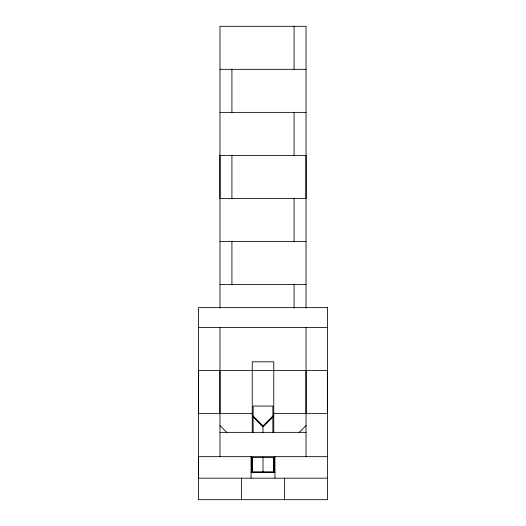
<?xml version="1.0" encoding="UTF-8"?>
<svg xmlns="http://www.w3.org/2000/svg" width="526" height="526" viewBox="0 0 526 526"><rect width="100%" height="100%" fill="white"/><g stroke="black" fill="none" stroke-linecap="round" stroke-linejoin="round"><path stroke-width="0.79" d="M219.967 413.627L219.967 370.593M306.033 413.627L306.033 370.593M263 432.379L263 425.869L272.863 416.007M299.13 432.49L306.033 425.58M219.967 69.333L306.033 69.333M219.967 112.373L306.033 112.373M219.967 241.48L306.033 241.48M219.967 284.52L306.033 284.52M198.447 327.553L327.553 327.553M252.243 413.627L198.447 413.627L198.447 370.593L327.553 370.593L327.553 413.627L273.757 413.627M219.967 432.359L306.033 432.359M327.553 456.667L198.447 456.667L198.447 478.18L327.553 478.18M251.842 457.462L274.158 457.462L274.158 471.809L251.842 471.809L251.869 457.462M251.047 472.604L274.953 472.604M253.137 416.007L263 425.869M219.967 425.58L226.87 432.49M306.033 308.065L306.033 26.3L219.967 26.3L219.967 308.065M306.033 327.553L306.033 456.667M294.08 26.3L294.08 69.333M294.08 112.373L294.08 155.407M294.08 198.447L294.08 241.48M294.08 284.52L294.08 308.065M284.52 478.18L284.52 499.7M274.953 456.667L274.953 478.18M273.757 432.306L273.757 361.822L252.243 361.822L252.243 432.306M273.592 457.462L273.592 471.809M272.863 432.26L272.863 406.059L253.137 406.059L253.137 432.26M263 457.094L263 471.809M252.434 457.462L252.434 471.809M251.047 456.667L251.047 478.18M241.48 478.18L241.48 499.7M231.92 69.333L231.92 112.373M231.92 155.407L231.92 198.447M231.92 241.48L231.92 284.52M219.967 327.553L219.967 456.667M219.967 155.407L219.967 198.447L306.033 198.447L306.033 155.407L219.967 155.407M272.863 416.816L263 426.711L253.137 416.848L263 426.711L272.863 416.848M327.553 307.631L198.447 307.631L198.447 499.7L327.553 499.7L327.553 307.631"/></g></svg>
